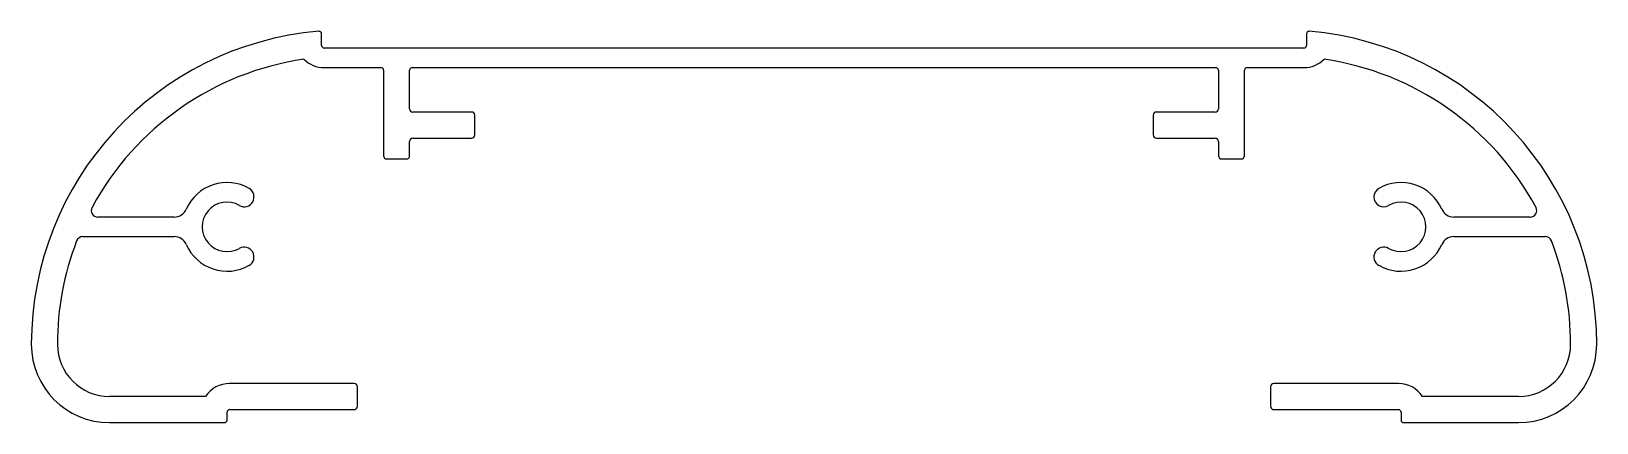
# Model space of a CAD drawing. Extents: x 1254 to 1374, y 692 to 722.
import ezdxf

# ---------------------------------------------------------------- set-up
doc = ezdxf.new("R2010")
doc.units = 0
doc.header["$LTSCALE"] = 0.5
doc.layers.get('0').update_dxf_attribs({"linetype": 'CONTINUOUS'})

msp = doc.modelspace()

# ---------------------------------------------------------------- linework, layer by layer
at = {"linetype": 'CONTINUOUS'}
for p, q in [((1275.8, 721.32), (1275.8, 722.2)), ((1351.3, 722.2), (1351.3, 721.32)), ((1351.1, 721.12), (1276, 721.12)), ((1276, 719.62), (1280.35, 719.62)), ((1280.55, 719.42), (1280.55, 712.87)), ((1282.55, 716.47), (1282.55, 719.42)), ((1282.75, 719.62), (1344.35, 719.62)), ((1344.55, 719.42), (1344.55, 716.47)), ((1346.55, 712.87), (1346.55, 719.42)), ((1346.75, 719.62), (1351.1, 719.62)), ((1287.3, 716.22), (1282.8, 716.22)), ((1287.55, 714.47), (1287.55, 715.97)), ((1339.55, 715.97), (1339.55, 714.47)), ((1344.3, 716.22), (1339.8, 716.22)), ((1282.8, 714.22), (1287.3, 714.22)), ((1339.8, 714.22), (1344.3, 714.22)), ((1282.55, 712.87), (1282.55, 713.97)), ((1344.55, 713.97), (1344.55, 712.87)), ((1280.8, 712.62), (1282.3, 712.62)), ((1344.8, 712.62), (1346.3, 712.62)), ((1264.51, 708.17), (1258.64, 708.17)), ((1368.46, 708.17), (1362.59, 708.17)), ((1257.49, 706.67), (1264.51, 706.67)), ((1362.59, 706.67), (1369.61, 706.67)), ((1278.3, 695.42), (1268.75, 695.42)), ((1278.55, 693.67), (1278.55, 695.17)), ((1348.55, 695.17), (1348.55, 693.67)), ((1358.35, 695.42), (1348.8, 695.42)), ((1266.9, 694.42), (1259.55, 694.42)), ((1367.55, 694.42), (1360.19, 694.42)), ((1259.55, 692.42), (1268.35, 692.42)), ((1268.55, 692.62), (1268.55, 693.22)), ((1268.75, 693.42), (1278.3, 693.42)), ((1348.8, 693.42), (1358.35, 693.42)), ((1358.55, 693.22), (1358.55, 692.62)), ((1358.75, 692.42), (1367.55, 692.42))]:
    msp.add_line(p, q, dxfattribs=at)
for centre, radius, start, end in [((1277.62, 698.42), 24.07, 94.8519, 180), ((1275.6, 722.2), 0.2, 360, 94.8519), ((1351.5, 722.2), 0.2, 85.1481, 180), ((1349.48, 698.42), 24.07, 0, 85.1481), ((1276, 721.32), 0.2, 180, 270), ((1351.1, 721.32), 0.2, 270, 0), ((1277.62, 698.42), 22.07, 98.2587, 151.6261), ((1276, 721.82), 2.2, 225.1626, 270), ((1351.1, 721.82), 2.2, 270, 314.8374), ((1349.48, 698.42), 22.07, 28.3739, 81.7413), ((1280.35, 719.42), 0.2, 0, 90), ((1282.75, 719.42), 0.2, 90, 180), ((1344.35, 719.42), 0.2, 0, 90), ((1346.75, 719.42), 0.2, 90, 180), ((1282.8, 716.47), 0.25, 180, 270), ((1344.3, 716.47), 0.25, 270, 360), ((1287.3, 715.97), 0.25, 0, 90), ((1339.8, 715.97), 0.25, 90, 180), ((1282.8, 713.97), 0.25, 90, 180), ((1287.3, 714.47), 0.25, 270, 0), ((1339.8, 714.47), 0.25, 180, 270), ((1344.3, 713.97), 0.25, 0, 90), ((1280.8, 712.87), 0.25, 180, 270), ((1282.3, 712.87), 0.25, 270, 360), ((1344.8, 712.87), 0.25, 180, 270), ((1346.3, 712.87), 0.25, 270, 360), ((1268.55, 707.42), 3.4, 60, 156.5638), ((1358.55, 707.42), 3.4, 23.4362, 120), ((1268.55, 707.42), 1.9, 60, 300), ((1269.87, 709.71), 0.75, 240, 60), ((1357.22, 709.71), 0.75, 120, 300), ((1358.55, 707.42), 1.9, 240, 120), ((1258.64, 708.67), 0.5, 151.6261, 270), ((1264.51, 709.17), 1, 270, 336.5638), ((1362.59, 709.17), 1, 203.4362, 270), ((1368.46, 708.67), 0.5, 270, 28.3739), ((1277.62, 698.42), 22.07, 158.9419, 180), ((1257.49, 706.17), 0.5, 90, 158.9419), ((1264.51, 705.67), 1, 23.4362, 90), ((1268.55, 707.42), 3.4, 203.4362, 300), ((1269.87, 705.12), 0.75, 300, 120), ((1357.22, 705.12), 0.75, 60, 240), ((1358.55, 707.42), 3.4, 240, 336.5638), ((1362.59, 705.67), 1, 90, 156.5638), ((1369.61, 706.17), 0.5, 21.0581, 90), ((1349.48, 698.42), 22.07, 360, 21.0581), ((1259.55, 698.42), 6, 180, 270), ((1259.55, 698.42), 4, 180, 270), ((1367.55, 698.42), 6, 270, 360), ((1367.55, 698.42), 4, 270, 0), ((1268.75, 693.22), 2.2, 90, 146.9443), ((1278.3, 695.17), 0.25, 0, 90), ((1348.8, 695.17), 0.25, 90, 180), ((1358.35, 693.22), 2.2, 33.0557, 90), ((1278.3, 693.67), 0.25, 270, 360), ((1348.8, 693.67), 0.25, 180, 270), ((1268.35, 692.62), 0.2, 270, 0), ((1268.75, 693.22), 0.2, 90, 180), ((1358.35, 693.22), 0.2, 360, 90), ((1358.75, 692.62), 0.2, 180, 270)]:
    msp.add_arc(centre, radius, start, end, dxfattribs=at)

doc.saveas('drawing.dxf')
